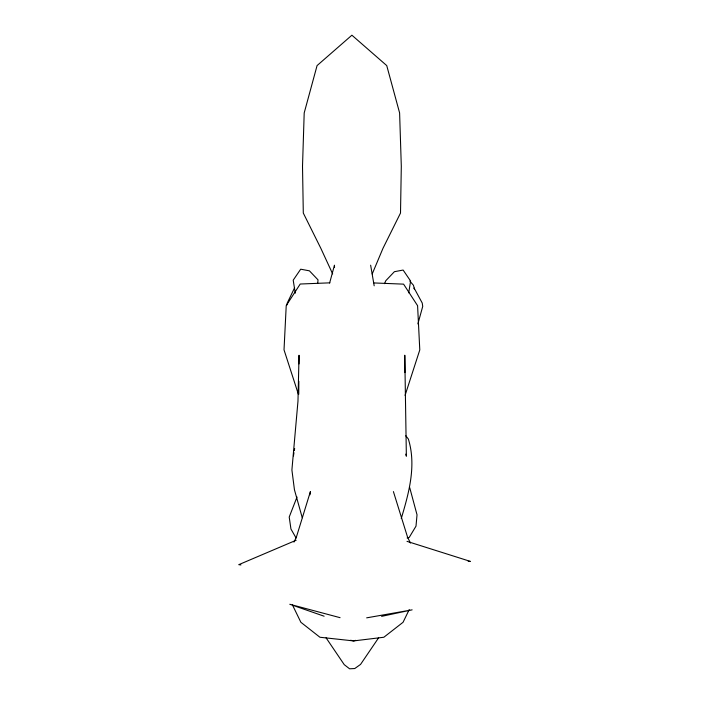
<?xml version="1.0" encoding="UTF-8"?>
<svg xmlns="http://www.w3.org/2000/svg" width="704" height="704" viewBox="0 0 704 704"><rect width="100%" height="100%" fill="white"/><g stroke="black" fill="none" stroke-linecap="round" stroke-linejoin="round"><path stroke-width="1.06" d="M298.751 394.275L298.848 381.269M298.971 363.924L299.033 355.256L297.977 401.13L291.905 469.964L294.448 489.79L302.254 517.739M317.75 283.114L318.014 279.849L309.417 270.829L300.687 269.192L293.207 280.174L295.266 293.198M287.021 304.885L287.206 303.151L294.589 287.795M309.98 494.806L310.402 491.586L296.322 537.302L293.946 542.106M408.716 292.864L410.599 281.037L403.128 270.054L394.39 271.7L385.792 280.72L384.498 283.677M293.454 455.902L293.973 452.707M294.316 450.586L294.659 448.457M401.254 518.575C408.91 492.888 416.53 465.661 408.373 439.058L405.812 435.776M329.63 283.026L334.462 265.197L334.532 267.3M417.877 323.946L422.726 306.39L422.233 303.046L414.128 288.059L414.48 289.221L413.459 285.261L409.851 281.125M405.064 395.41L419.786 349.932L417.586 305.686L403.586 284.143L373.982 282.946M297.018 497.006L289.212 517.035L290.946 529.03L296.058 537.953M372.231 273.918L382.994 248.292L400.506 213.057L401.306 166.285L399.608 112.939L386.734 65.586L351.903 35.2L317.073 65.586L304.198 112.939L302.509 166.285L303.301 213.057L320.822 248.292L332.666 273.918M409.218 609.611L403.049 622.292L383.838 637.252L353.637 640.922L319.924 637.252L300.881 622.292L292.354 604.736M378.629 637.789L360.571 664.391L354.763 668.536L349.598 668.8L344.238 664.655L326.075 637.815M296.164 540.241L238.744 564.678L240.918 564.934M355.722 640.341L353.637 640.922L350.627 640.253M407.114 537.962L409.209 537.425L416.002 526.152L417.023 514.809L409.728 487.661M381.612 616.352L412.13 609.849L366.661 617.848M329.824 282.841L300.221 284.02L286.229 305.589L284.02 349.844L298.408 394.328M468.204 561.378L470.351 561.396L407.009 541.358M340.076 617.672L289.793 604.27L324.13 616.211M410.467 543.074L407.607 537.302L393.404 491.586M405.786 454.133L406.366 456.21L404.774 355.212L404.897 372.601M370.638 265.197L374.176 285.798"/></g></svg>
